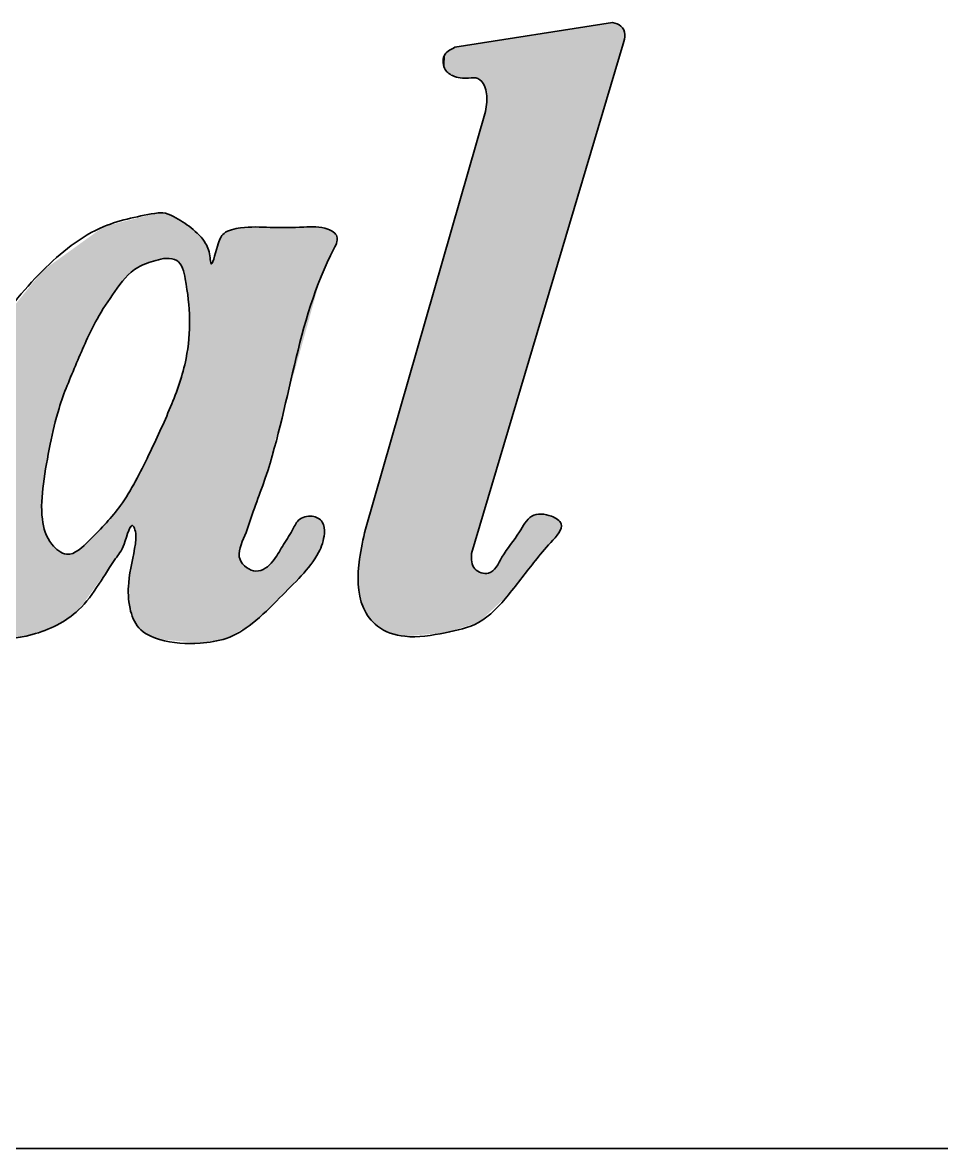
# Model space of a CAD drawing. Extents: x 23 to 417, y 3 to 294.
# Drawn here: x 307.785 to 309.88, y 38.238 to 40.805 of the extents above; entities that cross this region are included whole.
import ezdxf

# ---------------------------------------------------------------- set-up
doc = ezdxf.new("R2010")
doc.units = 0
doc.layers.get('0').update_dxf_attribs({"lineweight": 13})
doc.layers.add('6', color=7, linetype='Continuous', lineweight=13)

# ---------------------------------------------------------------- blocks, each defined once
blk = doc.blocks.new('BLOCK4448')
at = {"color": 6, "lineweight": 5}
for points in [[(309.1299, 40.8052), (308.7708, 40.7486), (308.802, 40.6785), (308.7831, 40.6789)], [(309.1299, 40.8052), (308.802, 40.6785), (308.8231, 40.6775), (308.813, 40.6791)], [(309.1299, 40.8052), (308.8231, 40.6775), (308.8352, 40.6663), (308.8277, 40.6748)], [(309.1299, 40.8052), (308.8352, 40.6663), (308.843, 40.6427), (308.838, 40.6611)], [(309.1299, 40.8052), (308.843, 40.6427), (309.1541, 40.7568), (308.8432, 40.6239)], [(309.1299, 40.8052), (309.1541, 40.7568), (309.1403, 40.8021)], [(309.1541, 40.7568), (309.1527, 40.7929), (309.1403, 40.8021), (309.1492, 40.7969)], [(309.1541, 40.7568), (309.1581, 40.7777), (309.1527, 40.7929), (309.1573, 40.783)], [(308.8408, 40.6021), (308.8086, 39.5943), (308.8432, 40.6239), (309.1541, 40.7568)], [(308.7471, 40.7008), (308.745, 40.7254), (308.7437, 40.7172)], [(308.7548, 40.6909), (308.7483, 40.7327), (308.7471, 40.7008), (308.745, 40.7254)], [(308.7654, 40.684), (308.7581, 40.7419), (308.7548, 40.6909), (308.7483, 40.7327)], [(308.7831, 40.6789), (308.7708, 40.7486), (308.7654, 40.684), (308.7581, 40.7419)], [(308.8408, 40.6021), (308.5667, 39.6498), (308.594, 39.4287), (308.5757, 39.4475)], [(308.8408, 40.6021), (308.594, 39.4287), (308.6566, 39.4055), (308.6235, 39.4129)], [(308.8408, 40.6021), (308.6566, 39.4055), (308.8086, 39.5943), (308.7485, 39.4136)], [(308.9538, 39.578), (308.9461, 39.6792), (308.924, 39.6536), (308.9376, 39.6724)], [(308.9673, 39.6842), (308.9461, 39.6792), (308.9894, 39.6196), (308.9538, 39.578)], [(308.9673, 39.6842), (308.9894, 39.6196), (308.9911, 39.6792)], [(309.0077, 39.6413), (308.9982, 39.6759), (308.9894, 39.6196), (308.9911, 39.6792)], [(309.0077, 39.6413), (309.0129, 39.6621), (308.9982, 39.6759), (309.0097, 39.6673)], [(308.5624, 39.4702), (308.5757, 39.4475), (308.5536, 39.5815), (308.5667, 39.6498)], [(308.9538, 39.578), (308.924, 39.6536), (308.8928, 39.5004), (308.9177, 39.6435)], [(308.8928, 39.5004), (308.9177, 39.6435), (308.8651, 39.5634), (308.878, 39.5856)], [(308.7485, 39.4136), (308.8087, 39.5844), (308.8086, 39.5943)], [(308.5624, 39.4702), (308.5536, 39.5815), (308.5503, 39.5247)], [(308.8247, 39.4371), (308.8087, 39.5844), (308.7485, 39.4136)], [(308.8247, 39.4371), (308.8164, 39.559), (308.8087, 39.5844), (308.8118, 39.5663)], [(308.8247, 39.4371), (308.8307, 39.5505), (308.8164, 39.559), (308.8228, 39.5539)], [(308.8928, 39.5004), (308.8392, 39.5489), (308.8247, 39.4371), (308.8307, 39.5505)], [(308.8928, 39.5004), (308.8651, 39.5634), (308.8392, 39.5489), (308.8472, 39.5495)]]:
    blk.add_solid(points, dxfattribs=at)
blk = doc.blocks.new('BLOCK4449')
at = {"color": 6, "lineweight": 5}
for points in [[(308.0947, 40.3714), (307.9707, 40.3399), (308.0196, 40.2225), (307.9956, 40.1917)], [(308.0947, 40.3714), (308.0196, 40.2225), (308.089, 40.2628), (308.0485, 40.2469)], [(308.0947, 40.3714), (308.089, 40.2628), (308.1047, 40.3714), (308.1131, 40.2674)], [(308.1296, 40.3626), (308.1047, 40.3714), (308.1256, 40.2667), (308.1131, 40.2674)], [(307.9707, 40.3399), (307.8309, 40.239), (307.9086, 40.0288), (307.8685, 39.9253)], [(307.9707, 40.3399), (307.9086, 40.0288), (307.9956, 40.1917), (307.9552, 40.1288)], [(308.1296, 40.3626), (308.1256, 40.2667), (308.1368, 40.2627)], [(308.1697, 40.3369), (308.1296, 40.3626), (308.15, 40.2449), (308.1368, 40.2627)], [(308.4648, 40.2235), (308.4538, 40.3392), (308.3496, 40.3381), (308.4264, 40.3387)], [(308.4648, 40.2235), (308.4951, 40.2894), (308.4538, 40.3392), (308.4815, 40.3339)], [(308.1697, 40.3369), (308.15, 40.2449), (308.166, 40.1291), (308.1562, 40.2204)], [(308.1697, 40.3369), (308.166, 40.1291), (308.2027, 40.3015), (308.19, 39.39)], [(308.2495, 39.4008), (308.2446, 40.3243), (308.2328, 40.3048), (308.2398, 40.3192)], [(308.2446, 40.3243), (308.2495, 39.4008), (308.2616, 40.3326), (308.2793, 39.587)], [(308.2616, 40.3326), (308.2793, 39.587), (308.2824, 40.3369), (308.2796, 39.6005)], [(308.2824, 40.3369), (308.2796, 39.6005), (308.289, 39.6283)], [(308.3496, 40.3381), (308.2824, 40.3369), (308.2919, 39.6353), (308.289, 39.6283)], [(308.3496, 40.3381), (308.2919, 39.6353), (308.3328, 39.7494), (308.3112, 39.69)], [(308.4648, 40.2235), (308.3496, 40.3381), (308.3328, 39.7494)], [(308.4951, 40.2894), (308.4942, 40.3273), (308.4815, 40.3339)], [(308.5019, 40.3057), (308.499, 40.3227), (308.4951, 40.2894), (308.4942, 40.3273)], [(308.5026, 40.3115), (308.5019, 40.3171), (308.5019, 40.3057), (308.499, 40.3227)], [(308.2495, 39.4008), (308.2027, 40.3015), (308.19, 39.39)], [(308.2495, 39.4008), (308.2129, 40.2686), (308.2027, 40.3015), (308.2092, 40.2866)], [(308.2495, 39.4008), (308.2328, 40.3048), (308.2211, 40.2658), (308.2296, 40.2949)], [(308.2495, 39.4008), (308.2211, 40.2658), (308.2129, 40.2686), (308.2147, 40.256)], [(307.8309, 40.239), (307.7121, 40.0918), (307.8075, 39.4095), (307.7526, 39.4002)], [(307.8309, 40.239), (307.8075, 39.4095), (307.8329, 39.7529), (307.8305, 39.6725)], [(307.8309, 40.239), (307.8329, 39.7529), (307.8685, 39.9253), (307.8485, 39.8435)], [(308.1227, 39.9286), (308.19, 39.39), (308.1581, 40.0388), (308.166, 40.1291)], [(307.6445, 39.9755), (307.6476, 39.4216), (307.7121, 40.0918), (307.6969, 39.404)], [(307.7121, 40.0918), (307.6969, 39.404), (307.7526, 39.4002)], [(307.5866, 39.8386), (307.6077, 39.4529), (307.6445, 39.9755), (307.6476, 39.4216)], [(308.0727, 39.8185), (308.0976, 39.3986), (308.1227, 39.9286), (308.19, 39.39)], [(307.5696, 39.7118), (307.5789, 39.5121), (307.5866, 39.8386), (307.6077, 39.4529)], [(308.0727, 39.8185), (308.0086, 39.7037), (308.0276, 39.6469), (308.0169, 39.6156)], [(308.0727, 39.8185), (308.0276, 39.6469), (308.0415, 39.6485), (308.0378, 39.657)], [(308.0727, 39.8185), (308.0415, 39.6485), (308.0505, 39.4248), (308.0439, 39.6321)], [(308.0505, 39.4248), (308.0718, 39.4087), (308.0727, 39.8185), (308.0976, 39.3986)], [(307.5789, 39.5121), (307.5696, 39.7118), (307.569, 39.5808)], [(307.9976, 39.5828), (308.0169, 39.6156), (307.9383, 39.6249), (308.0086, 39.7037)], [(307.8638, 39.431), (307.8373, 39.6428), (307.8075, 39.4095), (307.8305, 39.6725)], [(308.4207, 39.5435), (308.4287, 39.6779), (308.3999, 39.6468), (308.4146, 39.67)], [(308.4601, 39.5967), (308.4287, 39.6779), (308.4207, 39.5435)], [(308.4601, 39.5967), (308.4454, 39.6792), (308.4287, 39.6779), (308.437, 39.6794)], [(308.4601, 39.5967), (308.4643, 39.671), (308.4454, 39.6792), (308.4587, 39.6749)], [(308.4688, 39.6174), (308.4686, 39.6661), (308.4601, 39.5967), (308.4643, 39.671)], [(308.4207, 39.5435), (308.3999, 39.6468), (308.3714, 39.4933), (308.3775, 39.6106)], [(308.4688, 39.6174), (308.4732, 39.6399), (308.4686, 39.6661), (308.473, 39.6538)], [(307.8638, 39.431), (307.868, 39.6005), (307.8373, 39.6428), (307.8524, 39.6155)], [(307.9976, 39.5828), (307.9383, 39.6249), (307.9131, 39.4657), (307.9322, 39.6187)], [(308.0426, 39.6164), (308.0377, 39.4454), (308.0439, 39.6321), (308.0505, 39.4248)], [(307.9131, 39.4657), (307.868, 39.6005), (307.8638, 39.431)], [(307.9131, 39.4657), (307.8929, 39.593), (307.868, 39.6005), (307.886, 39.5928)], [(307.9131, 39.4657), (307.9322, 39.6187), (307.8929, 39.593), (307.9064, 39.5978)], [(308.0426, 39.6164), (308.0273, 39.5274), (308.0377, 39.4454), (308.0303, 39.4693)], [(308.3714, 39.4933), (308.3775, 39.6106), (308.3385, 39.5607), (308.3559, 39.5766)], [(308.3089, 39.4347), (308.2811, 39.5805), (308.2495, 39.4008), (308.2793, 39.587)], [(308.3089, 39.4347), (308.2956, 39.5625), (308.2811, 39.5805), (308.2869, 39.5707)], [(308.3089, 39.4347), (308.3174, 39.5543), (308.2956, 39.5625), (308.3061, 39.5567)], [(308.3714, 39.4933), (308.3385, 39.5607), (308.3089, 39.4347), (308.3174, 39.5543)]]:
    blk.add_solid(points, dxfattribs=at)
blk = doc.blocks.new('BLOCK4481')
at = {"color": 6, "lineweight": 5}
for points in [[(309.1299, 40.8052), (308.7831, 40.6789), (308.7708, 40.7486)], [(309.1299, 40.8052), (308.813, 40.6791), (308.7831, 40.6789), (308.802, 40.6785)], [(309.1299, 40.8052), (308.8277, 40.6748), (308.813, 40.6791), (308.8231, 40.6775)], [(309.1299, 40.8052), (308.838, 40.6611), (308.8277, 40.6748), (308.8352, 40.6663)], [(309.1299, 40.8052), (308.8432, 40.6239), (308.838, 40.6611), (308.843, 40.6427)], [(309.1541, 40.7568), (308.8432, 40.6239), (309.1403, 40.8021), (309.1299, 40.8052)], [(309.1541, 40.7568), (309.1403, 40.8021), (309.1527, 40.7929), (309.1492, 40.7969)], [(309.1541, 40.7568), (309.1527, 40.7929), (309.1581, 40.7777), (309.1573, 40.783)], [(309.1541, 40.7568), (308.8086, 39.5943), (308.8432, 40.6239), (308.8408, 40.6021)], [(308.7437, 40.7172), (308.745, 40.7254), (308.7471, 40.7008), (308.7483, 40.7327)], [(308.7471, 40.7008), (308.7483, 40.7327), (308.7548, 40.6909), (308.7581, 40.7419)], [(308.7548, 40.6909), (308.7581, 40.7419), (308.7654, 40.684), (308.7708, 40.7486)], [(308.7654, 40.684), (308.7708, 40.7486), (308.7831, 40.6789)], [(308.8408, 40.6021), (308.594, 39.4287), (308.5667, 39.6498), (308.5757, 39.4475)], [(308.8408, 40.6021), (308.6566, 39.4055), (308.594, 39.4287), (308.6235, 39.4129)], [(308.8408, 40.6021), (308.8086, 39.5943), (308.6566, 39.4055), (308.7485, 39.4136)], [(308.9538, 39.578), (308.924, 39.6536), (308.9376, 39.6724)], [(308.9376, 39.6724), (308.9461, 39.6792), (308.9538, 39.578), (308.9673, 39.6842)], [(308.9538, 39.578), (308.9673, 39.6842), (308.9894, 39.6196), (308.9911, 39.6792)], [(309.0077, 39.6413), (308.9894, 39.6196), (308.9982, 39.6759), (308.9911, 39.6792)], [(309.0077, 39.6413), (308.9982, 39.6759), (309.0129, 39.6621), (309.0097, 39.6673)], [(308.5624, 39.4702), (308.5503, 39.5247), (308.5667, 39.6498), (308.5536, 39.5815)], [(308.5624, 39.4702), (308.5667, 39.6498), (308.5757, 39.4475)], [(308.8928, 39.5004), (308.9177, 39.6435), (308.9538, 39.578), (308.924, 39.6536)], [(308.8651, 39.5634), (308.878, 39.5856), (308.8928, 39.5004), (308.9177, 39.6435)], [(308.8087, 39.5844), (308.7485, 39.4136), (308.8086, 39.5943)], [(308.8247, 39.4371), (308.7485, 39.4136), (308.8118, 39.5663), (308.8087, 39.5844)], [(308.8247, 39.4371), (308.8118, 39.5663), (308.8228, 39.5539), (308.8164, 39.559)], [(308.8247, 39.4371), (308.8228, 39.5539), (308.8307, 39.5505)], [(308.8928, 39.5004), (308.8247, 39.4371), (308.8392, 39.5489), (308.8307, 39.5505)], [(308.8928, 39.5004), (308.8392, 39.5489), (308.8651, 39.5634), (308.8472, 39.5495)]]:
    blk.add_solid(points, dxfattribs=at)
blk = doc.blocks.new('BLOCK4482')
at = {"color": 6, "lineweight": 5}
for points in [[(308.0947, 40.3714), (307.9707, 40.3399), (308.0196, 40.2225), (307.9956, 40.1917)], [(308.0947, 40.3714), (308.0196, 40.2225), (308.089, 40.2628), (308.0485, 40.2469)], [(308.0947, 40.3714), (308.089, 40.2628), (308.1047, 40.3714), (308.1131, 40.2674)], [(308.1296, 40.3626), (308.1047, 40.3714), (308.1256, 40.2667), (308.1131, 40.2674)], [(307.9707, 40.3399), (307.8309, 40.239), (307.9086, 40.0288), (307.8685, 39.9253)], [(307.9707, 40.3399), (307.9086, 40.0288), (307.9956, 40.1917), (307.9552, 40.1288)], [(308.1296, 40.3626), (308.1256, 40.2667), (308.1368, 40.2627)], [(308.1697, 40.3369), (308.1296, 40.3626), (308.15, 40.2449), (308.1368, 40.2627)], [(308.4648, 40.2235), (308.4538, 40.3392), (308.3496, 40.3381), (308.4264, 40.3387)], [(308.4648, 40.2235), (308.4951, 40.2894), (308.4538, 40.3392), (308.4815, 40.3339)], [(308.1697, 40.3369), (308.15, 40.2449), (308.166, 40.1291), (308.1562, 40.2204)], [(308.1697, 40.3369), (308.166, 40.1291), (308.2027, 40.3015), (308.19, 39.39)], [(308.2495, 39.4008), (308.2446, 40.3243), (308.2328, 40.3048), (308.2398, 40.3192)], [(308.2446, 40.3243), (308.2495, 39.4008), (308.2616, 40.3326), (308.2793, 39.587)], [(308.2616, 40.3326), (308.2793, 39.587), (308.2824, 40.3369), (308.2796, 39.6005)], [(308.2824, 40.3369), (308.2796, 39.6005), (308.289, 39.6283)], [(308.3496, 40.3381), (308.2824, 40.3369), (308.2919, 39.6353), (308.289, 39.6283)], [(308.3496, 40.3381), (308.2919, 39.6353), (308.3328, 39.7494), (308.3112, 39.69)], [(308.4648, 40.2235), (308.3496, 40.3381), (308.3328, 39.7494)], [(308.4951, 40.2894), (308.4942, 40.3273), (308.4815, 40.3339)], [(308.5019, 40.3057), (308.499, 40.3227), (308.4951, 40.2894), (308.4942, 40.3273)], [(308.5026, 40.3115), (308.5019, 40.3171), (308.5019, 40.3057), (308.499, 40.3227)], [(308.2495, 39.4008), (308.2027, 40.3015), (308.19, 39.39)], [(308.2495, 39.4008), (308.2129, 40.2686), (308.2027, 40.3015), (308.2092, 40.2866)], [(308.2495, 39.4008), (308.2328, 40.3048), (308.2211, 40.2658), (308.2296, 40.2949)], [(308.2495, 39.4008), (308.2211, 40.2658), (308.2129, 40.2686), (308.2147, 40.256)], [(307.8309, 40.239), (307.7121, 40.0918), (307.8075, 39.4095), (307.7526, 39.4002)], [(307.8309, 40.239), (307.8075, 39.4095), (307.8329, 39.7529), (307.8305, 39.6725)], [(307.8309, 40.239), (307.8329, 39.7529), (307.8685, 39.9253), (307.8485, 39.8435)], [(308.1227, 39.9286), (308.19, 39.39), (308.1581, 40.0388), (308.166, 40.1291)], [(307.6445, 39.9755), (307.6476, 39.4216), (307.7121, 40.0918), (307.6969, 39.404)], [(307.7121, 40.0918), (307.6969, 39.404), (307.7526, 39.4002)], [(307.5866, 39.8386), (307.6077, 39.4529), (307.6445, 39.9755), (307.6476, 39.4216)], [(308.0727, 39.8185), (308.0976, 39.3986), (308.1227, 39.9286), (308.19, 39.39)], [(307.5696, 39.7118), (307.5789, 39.5121), (307.5866, 39.8386), (307.6077, 39.4529)], [(308.0727, 39.8185), (308.0086, 39.7037), (308.0276, 39.6469), (308.0169, 39.6156)], [(308.0727, 39.8185), (308.0276, 39.6469), (308.0415, 39.6485), (308.0378, 39.657)], [(308.0727, 39.8185), (308.0415, 39.6485), (308.0505, 39.4248), (308.0439, 39.6321)], [(308.0505, 39.4248), (308.0718, 39.4087), (308.0727, 39.8185), (308.0976, 39.3986)], [(307.5789, 39.5121), (307.5696, 39.7118), (307.569, 39.5808)], [(307.9976, 39.5828), (308.0169, 39.6156), (307.9383, 39.6249), (308.0086, 39.7037)], [(307.8638, 39.431), (307.8373, 39.6428), (307.8075, 39.4095), (307.8305, 39.6725)], [(308.4207, 39.5435), (308.4287, 39.6779), (308.3999, 39.6468), (308.4146, 39.67)], [(308.4601, 39.5967), (308.4287, 39.6779), (308.4207, 39.5435)], [(308.4601, 39.5967), (308.4454, 39.6792), (308.4287, 39.6779), (308.437, 39.6794)], [(308.4601, 39.5967), (308.4643, 39.671), (308.4454, 39.6792), (308.4587, 39.6749)], [(308.4688, 39.6174), (308.4686, 39.6661), (308.4601, 39.5967), (308.4643, 39.671)], [(308.4207, 39.5435), (308.3999, 39.6468), (308.3714, 39.4933), (308.3775, 39.6106)], [(308.4688, 39.6174), (308.4732, 39.6399), (308.4686, 39.6661), (308.473, 39.6538)], [(307.8638, 39.431), (307.868, 39.6005), (307.8373, 39.6428), (307.8524, 39.6155)], [(307.9976, 39.5828), (307.9383, 39.6249), (307.9131, 39.4657), (307.9322, 39.6187)], [(308.0426, 39.6164), (308.0377, 39.4454), (308.0439, 39.6321), (308.0505, 39.4248)], [(307.9131, 39.4657), (307.868, 39.6005), (307.8638, 39.431)], [(307.9131, 39.4657), (307.8929, 39.593), (307.868, 39.6005), (307.886, 39.5928)], [(307.9131, 39.4657), (307.9322, 39.6187), (307.8929, 39.593), (307.9064, 39.5978)], [(308.0426, 39.6164), (308.0273, 39.5274), (308.0377, 39.4454), (308.0303, 39.4693)], [(308.3714, 39.4933), (308.3775, 39.6106), (308.3385, 39.5607), (308.3559, 39.5766)], [(308.3089, 39.4347), (308.2811, 39.5805), (308.2495, 39.4008), (308.2793, 39.587)], [(308.3089, 39.4347), (308.2956, 39.5625), (308.2811, 39.5805), (308.2869, 39.5707)], [(308.3089, 39.4347), (308.3174, 39.5543), (308.2956, 39.5625), (308.3061, 39.5567)], [(308.3714, 39.4933), (308.3385, 39.5607), (308.3089, 39.4347), (308.3174, 39.5543)]]:
    blk.add_solid(points, dxfattribs=at)

msp = doc.modelspace()

# ---------------------------------------------------------------- linework, layer by layer
at = {"color": 7, "lineweight": 35}
msp.add_line((250.7625, 38.2375), (337.7625, 38.2375), dxfattribs=at)
at = {"layer": '6', "color": 6, "lineweight": 35, "ltscale": 0.009086}
msp.add_line((308.7708, 40.7486), (309.1298, 40.8052), dxfattribs=at)
msp.add_line((308.7708, 40.7486), (309.1298, 40.8052), dxfattribs=at)
at = {"layer": '6', "color": 6, "lineweight": 35, "ltscale": 0.030318}
msp.add_line((309.1541, 40.7568), (308.8086, 39.5943), dxfattribs=at)
msp.add_line((309.1541, 40.7568), (308.8086, 39.5943), dxfattribs=at)
at = {"layer": '6', "color": 6, "lineweight": 35, "ltscale": 0.024773}
msp.add_line((308.8408, 40.6021), (308.5667, 39.6498), dxfattribs=at)
msp.add_line((308.8408, 40.6021), (308.5667, 39.6498), dxfattribs=at)
at = {"layer": '6', "color": 6, "lineweight": 35}
for points, knots in [([(309.1298, 40.8052), (309.1369, 40.8033), (309.1512, 40.7996), (309.1609, 40.7773), (309.1564, 40.7636), (309.1541, 40.7568)], [0, 0, 0, 0, 0.0869014, 0.1741679, 0.2620393, 0.2620393, 0.2620393, 0.2620393]), ([(309.1298, 40.8052), (309.1369, 40.8033), (309.1512, 40.7996), (309.1609, 40.7773), (309.1564, 40.7636), (309.1541, 40.7568)], [0, 0, 0, 0, 0.0869014, 0.1741679, 0.2620393, 0.2620393, 0.2620393, 0.2620393]), ([(308.7708, 40.7486), (308.762, 40.7444), (308.743, 40.7355), (308.7418, 40.7003), (308.7683, 40.6794), (308.7962, 40.677), (308.8248, 40.6813), (308.8433, 40.6567), (308.8444, 40.629), (308.8418, 40.6093), (308.8408, 40.6021)], [0, 0, 0, 0, 0.1135102, 0.2453343, 0.3476466, 0.5003712, 0.5874598, 0.6789255, 0.8339248, 0.9243751, 0.9243751, 0.9243751, 0.9243751]), ([(308.7708, 40.7486), (308.762, 40.7444), (308.743, 40.7355), (308.7418, 40.7003), (308.7683, 40.6794), (308.7962, 40.677), (308.8248, 40.6813), (308.8433, 40.6567), (308.8444, 40.629), (308.8418, 40.6093), (308.8408, 40.6021)], [0, 0, 0, 0, 0.1135102, 0.2453343, 0.3476466, 0.5003712, 0.5874598, 0.6789255, 0.8339248, 0.9243751, 0.9243751, 0.9243751, 0.9243751]), ([(308.0947, 40.3714), (308.0522, 40.3638), (307.9524, 40.346), (307.8215, 40.2388), (307.7186, 40.1093), (307.6412, 39.9722), (307.5801, 39.8477), (307.5682, 39.7099), (307.5648, 39.5825), (307.585, 39.4492), (307.6995, 39.3931), (307.812, 39.4036), (307.9286, 39.459), (307.9791, 39.5616), (308.0188, 39.6095), (308.0323, 39.6721), (308.0453, 39.6401), (308.0415, 39.5978), (308.0245, 39.5382), (308.0267, 39.4724), (308.0464, 39.4187), (308.1101, 39.3904), (308.1791, 39.3869), (308.2534, 39.3974), (308.3157, 39.4359), (308.3674, 39.4902), (308.4206, 39.5413), (308.4597, 39.5891), (308.4749, 39.6326), (308.4728, 39.6686), (308.4439, 39.6836), (308.4123, 39.6742), (308.3985, 39.6414), (308.3769, 39.6117), (308.3584, 39.5744), (308.3184, 39.5428), (308.2665, 39.5819), (308.2947, 39.6372), (308.3107, 39.6914), (308.395, 39.9062), (308.4082, 40.1289), (308.5024, 40.3032), (308.5034, 40.323), (308.4714, 40.3416), (308.4197, 40.3376), (308.352, 40.3372), (308.2934, 40.3408), (308.2413, 40.3288), (308.2297, 40.2984), (308.2152, 40.2403), (308.2124, 40.2783), (308.2038, 40.3062), (308.1703, 40.3385), (308.1366, 40.3598), (308.1102, 40.3721), (308.098, 40.3715), (308.0947, 40.3714)], [0, 0, 0, 0, 0.527337, 1.238463, 2.018601, 2.573306, 3.186137, 3.713689, 4.254253, 4.805159, 5.224839, 5.681307, 6.174636, 6.770285, 6.927219, 7.118151, 7.156253, 7.288696, 7.661124, 7.901243, 8.102639, 8.324823, 8.707689, 8.956733, 9.238912, 9.592288, 9.882498, 10.155453, 10.341606, 10.451422, 10.561138, 10.694025, 10.806988, 10.982671, 11.148578, 11.332493, 11.517058, 11.74724, 11.986673, 12.24729, 14.572794, 14.645565, 14.692531, 14.80144, 15.029824, 15.346393, 15.623426, 15.787654, 15.923646, 16.095808, 16.148246, 16.290555, 16.489985, 16.686543, 16.79505, 16.836655, 16.836655, 16.836655, 16.836655]), ([(308.0947, 40.3714), (308.0522, 40.3638), (307.9524, 40.346), (307.8215, 40.2388), (307.7186, 40.1093), (307.6412, 39.9722), (307.5801, 39.8477), (307.5682, 39.7099), (307.5648, 39.5825), (307.585, 39.4492), (307.6995, 39.3931), (307.812, 39.4036), (307.9286, 39.459), (307.9791, 39.5616), (308.0188, 39.6095), (308.0323, 39.6721), (308.0453, 39.6401), (308.0415, 39.5978), (308.0245, 39.5382), (308.0267, 39.4724), (308.0464, 39.4187), (308.1101, 39.3904), (308.1791, 39.3869), (308.2534, 39.3974), (308.3157, 39.4359), (308.3674, 39.4902), (308.4206, 39.5413), (308.4597, 39.5891), (308.4749, 39.6326), (308.4728, 39.6686), (308.4439, 39.6836), (308.4123, 39.6742), (308.3985, 39.6414), (308.3769, 39.6117), (308.3584, 39.5744), (308.3184, 39.5428), (308.2665, 39.5819), (308.2947, 39.6372), (308.3107, 39.6914), (308.395, 39.9062), (308.4082, 40.1289), (308.5024, 40.3032), (308.5034, 40.323), (308.4714, 40.3416), (308.4197, 40.3376), (308.352, 40.3372), (308.2934, 40.3408), (308.2413, 40.3288), (308.2297, 40.2984), (308.2152, 40.2403), (308.2124, 40.2783), (308.2038, 40.3062), (308.1703, 40.3385), (308.1366, 40.3598), (308.1102, 40.3721), (308.098, 40.3715), (308.0947, 40.3714)], [0, 0, 0, 0, 0.527337, 1.238463, 2.018601, 2.573306, 3.186137, 3.713689, 4.254253, 4.805159, 5.224839, 5.681307, 6.174636, 6.770285, 6.927219, 7.118151, 7.156253, 7.288696, 7.661124, 7.901243, 8.102639, 8.324823, 8.707689, 8.956733, 9.238912, 9.592288, 9.882498, 10.155453, 10.341606, 10.451422, 10.561138, 10.694025, 10.806988, 10.982671, 11.148578, 11.332493, 11.517058, 11.74724, 11.986673, 12.24729, 14.572794, 14.645565, 14.692531, 14.80144, 15.029824, 15.346393, 15.623426, 15.787654, 15.923646, 16.095808, 16.148246, 16.290555, 16.489985, 16.686543, 16.79505, 16.836655, 16.836655, 16.836655, 16.836655]), ([(308.089, 40.2628), (308.0749, 40.2584), (308.0361, 40.2464), (307.9948, 40.192), (307.9472, 40.1201), (307.9086, 40.0284), (307.8683, 39.9348), (307.8474, 39.841), (307.832, 39.7572), (307.8255, 39.6785), (307.8426, 39.6193), (307.8926, 39.579), (307.9529, 39.6393), (308.0171, 39.7053), (308.072, 39.8159), (308.1235, 39.9261), (308.161, 40.0292), (308.1688, 40.1309), (308.1605, 40.2017), (308.1474, 40.2643), (308.1124, 40.269), (308.0968, 40.2649), (308.089, 40.2628)], [0, 0, 0, 0, 0.179468, 0.494364, 0.802648, 1.257999, 1.7155, 2.062888, 2.441923, 2.773724, 3.025497, 3.192558, 3.445574, 3.881271, 4.423335, 4.921975, 5.399186, 5.773082, 6.151792, 6.343528, 6.443266, 6.544518, 6.544518, 6.544518, 6.544518]), ([(308.089, 40.2628), (308.0749, 40.2584), (308.0361, 40.2464), (307.9948, 40.192), (307.9472, 40.1201), (307.9086, 40.0284), (307.8683, 39.9348), (307.8474, 39.841), (307.832, 39.7572), (307.8255, 39.6785), (307.8426, 39.6193), (307.8926, 39.579), (307.9529, 39.6393), (308.0171, 39.7053), (308.072, 39.8159), (308.1235, 39.9261), (308.161, 40.0292), (308.1688, 40.1309), (308.1605, 40.2017), (308.1474, 40.2643), (308.1124, 40.269), (308.0968, 40.2649), (308.089, 40.2628)], [0, 0, 0, 0, 0.179468, 0.494364, 0.802648, 1.257999, 1.7155, 2.062888, 2.441923, 2.773724, 3.025497, 3.192558, 3.445574, 3.881271, 4.423335, 4.921975, 5.399186, 5.773082, 6.151792, 6.343528, 6.443266, 6.544518, 6.544518, 6.544518, 6.544518]), ([(308.5667, 39.6498), (308.5618, 39.6273), (308.5489, 39.5687), (308.5467, 39.486), (308.5939, 39.4204), (308.6655, 39.3983), (308.744, 39.4121), (308.8331, 39.4312), (308.8952, 39.5011), (308.9456, 39.5687), (308.9845, 39.6152), (309.0265, 39.6587), (308.9857, 39.685), (308.9412, 39.687), (308.9143, 39.6332), (308.8807, 39.597), (308.8571, 39.5411), (308.8084, 39.5559), (308.8085, 39.581), (308.8086, 39.5943)], [0, 0, 0, 0, 0.286847, 0.747141, 0.962349, 1.237532, 1.618059, 1.947091, 2.33056, 2.737344, 2.963219, 3.163589, 3.277464, 3.463039, 3.651092, 3.940341, 4.136011, 4.268851, 4.417932, 4.417932, 4.417932, 4.417932]), ([(308.5667, 39.6498), (308.5618, 39.6273), (308.5489, 39.5687), (308.5467, 39.486), (308.5939, 39.4204), (308.6655, 39.3983), (308.744, 39.4121), (308.8331, 39.4312), (308.8952, 39.5011), (308.9456, 39.5687), (308.9845, 39.6152), (309.0265, 39.6587), (308.9857, 39.685), (308.9412, 39.687), (308.9143, 39.6332), (308.8807, 39.597), (308.8571, 39.5411), (308.8084, 39.5559), (308.8085, 39.581), (308.8086, 39.5943)], [0, 0, 0, 0, 0.286847, 0.747141, 0.962349, 1.237532, 1.618059, 1.947091, 2.33056, 2.737344, 2.963219, 3.163589, 3.277464, 3.463039, 3.651092, 3.940341, 4.136011, 4.268851, 4.417932, 4.417932, 4.417932, 4.417932])]:
    msp.add_open_spline(points, degree=3, knots=knots, dxfattribs=at)

# ---------------------------------------------------------------- block references
at = {"lineweight": 0}
for name in ['BLOCK4448', 'BLOCK4481', 'BLOCK4449', 'BLOCK4482']:
    msp.add_blockref(name, (0, 0), dxfattribs=at)

doc.saveas('drawing.dxf')
